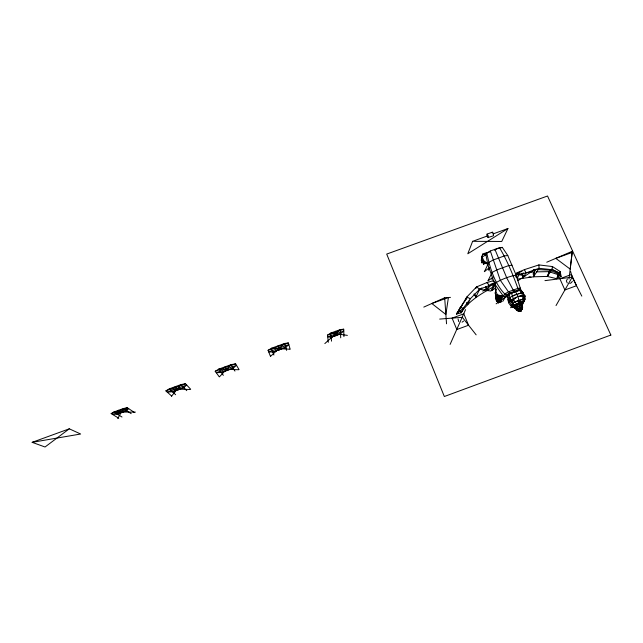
<?xml version="1.0" encoding="UTF-8"?>
<svg xmlns="http://www.w3.org/2000/svg" width="643" height="643" viewBox="0 0 643 643"><rect width="100%" height="100%" fill="white"/><g stroke="black" fill="none" stroke-linecap="round" stroke-linejoin="round"><path stroke-width="0.96" d="M524.455 295.949L520.886 290.081L515.541 291.528L509.377 294.285L510.084 300.828L520.862 311.067L522.357 304.951L524.945 299.501C524.656 295.828 523.097 289.422 518.403 289.848L510.719 292.653L507.552 294.422L506.539 296.118L497.738 296.214L496.235 295.426L495.239 293.112L496.034 289.165M492.168 232.911L492.482 232.179L493.269 233.24L493.551 235.74L487.933 237.556L487.024 235.692L487.04 234.108L492.337 232.187M483.335 262.24L483.705 264.217L482.78 260.399L482.041 262.191L483.616 262.601L483.705 264.217L481.31 260.487L482.596 254.138L486.92 252.57M534.269 275.598L534.397 271.901L526.07 272.664M481.615 257.698L481.31 260.487L482.001 260.238L481.583 259.266M572.157 253.045L572.278 251.284L546.743 262.223M516.016 277.133L516.16 275.22L507.785 255.512L502.287 247.37L499.498 247.684L490.336 251.003L486.743 253.004L485.939 254.813L487.82 264.53L493.639 280.943M569.031 279.014L572.278 251.284M496.066 289.053L495.239 293.112L495.841 296.013L495.456 298.481L496.46 300.82L498.55 302.941L498.743 301.342L500.077 302.379C499.667 296.061 500.961 293.795 501.604 301.824L500.278 300.787L498.542 297.09M495.906 296.777L496.227 297.54L495.456 298.481L496.083 295.402M519.56 273.814L515.815 274.899L517.068 272.761L524.391 269.65L538.906 264.916L552.433 266.548L551.991 269.69L547.273 276.418L533.473 276.811L517.237 279.126M494.523 250.183L494.917 249.347L506.74 277.864L513.194 290.097L515.541 291.528L518.081 296.889L521.135 310.907L519.19 309.653L521.754 308.712L520.862 311.067L518.057 310.416L518.877 310.111L518.346 310.899L516.409 310.006L516.771 306.992L521.714 304.935C529.028 293.988 522.679 293.481 513.323 298.786L512.592 303.448L511.78 301.736L513.323 298.786L511.45 293.16L508.46 291.826L500.27 280.227L490.336 251.003L489.95 251.847L486.743 253.004C490.127 268.686 495.006 285.669 507.423 296.536L508.573 302.749L510.582 305.634L515.999 307.724L516.787 309.444L518.057 310.416L520.862 311.067L522.63 307.306L522.357 304.951L516.771 306.992L515.509 308.463L516.409 310.006L518.346 310.899L520.275 311.051L522.253 308.881L519.19 309.653L517.8 310.794L516.208 308.817L510.582 305.634C513.717 301.398 519.745 299.919 524.648 299.043L524.945 299.501L523.82 300.996M500.077 302.379L498.936 297.982L499.137 296.431M495.456 298.481L495.841 296.013L496.605 297.797L496.46 300.82L497.979 301.623L498.55 302.941L497.738 296.214M458.049 318.952L458.732 321.588M520.894 309.966L521.995 309.259L522.237 307.876M522.63 307.306L521.963 307.032C522.671 301.358 524.471 294.888 519.407 290.25L518.403 289.848C513.251 275.341 507.407 260.913 499.498 247.684M481.969 256.252L481.519 258.695L482.041 258.679M534.397 271.901L533.473 276.811L539.035 268.3L538.906 264.916M557.497 277.503L558.124 274.657L560.334 271.651L552.433 266.548M559.707 274.521L560.334 271.651L560.873 276.643L556.621 278.684L547.273 276.418L549.926 270.156L558.671 273.91M548.101 275.244L548.897 271.635L558.124 274.657L560.873 276.643L560.334 271.651M498.936 297.982L500.069 297.532L500.535 295.917M516.538 305.947L515.999 307.724L514.432 306.068L511.314 304.485L509.369 301.463L507.552 294.422L504.578 294.004L499.547 302.588M572.334 281.288L571.434 282.663L569.835 283.475M558.124 274.657L556.621 278.684L560.519 273.428L551.991 269.69L539.035 268.3L526.054 272.921L519.078 274.649L517.133 277.913L516.144 275.654M472.621 241.326L467.799 253.776L507.938 228.538L501.741 241.471L472.621 241.326L487.643 235.885M519.761 305.674L521.288 301.977L519.19 300.369L519.673 302.564L519.255 301.262M519.19 300.369L518.057 303.158L519.865 305.529L522.807 301.414L523.965 301.575M465.564 309.629L450.1 344.399M492.554 283.555L493.06 286.995C481.125 293.931 468.683 300.675 461.192 312.828L456.634 313.993L466.786 297.042L476.551 286.899L486.767 282.631L493.511 280.621L495.407 282.55L490.914 291.062L479.614 289.302M465.339 300.289L466.786 297.042L470.371 298.73L479.67 289.197L489.741 285.428L495.407 282.55L482.764 291.166M482.491 262.489L482.829 261.733M475.78 288.554L476.551 286.899L479.67 289.197L475.852 297.122L473.995 294.124M484.5 271.587L488.817 262.4L493.205 259.989L504.393 255.922L507.785 255.512M488.294 270.213L489.58 267.528L484.308 271.659M487.949 280.854L492.152 272.415L496.774 269.915L508.525 265.639L512.077 265.165M491.935 279.408L492.707 277.889M493.125 281.353L493.511 280.621M492.024 290.371L496.211 282.486C502.521 278.933 509.561 276.217 516.667 275.019L515.991 276.16L516.16 275.22L521.087 290.692M500.543 296.624L501.556 298.963L500.069 297.532L497.754 298.384L496.46 300.82L496.235 295.426L497.377 294.824L505.494 296.809L507.335 296.744M117.733 418.569L123.36 408.538L127.33 407.742L134.411 412.493M556.026 305.57L572.182 277.173L570.574 271.274M523.008 302.652L524.149 300.667M502.746 301.422L505.494 296.809L499.619 296.238L497.377 294.824L495.721 290.966L495.102 284.576L494.371 282.759M507.423 296.536L509.377 294.285L507.552 294.422L509.352 294.028M507.89 299.903C511.081 295.161 517.655 294.028 522.839 292.702L524.117 295.434L524.648 299.043L522.574 295.41L519.801 296.423M508.573 302.749L510.783 300.305L516.096 297.773M458.58 310.882L456.634 313.993L463.298 308.19L470.371 298.73L467.549 304.806L466.424 303.528M459.641 308.793L467.284 297.58M532.967 274.055L535.981 269.457L533.16 270.06M510.582 305.634L514.432 306.068L513.178 307.145L516.208 308.817L516.409 310.006L517.551 309.588M459.898 308.616L462.614 304.452M460.613 307.788L456.634 313.993L460.227 307.458L463.298 308.19L461.192 312.828L459.6 310.786M522.293 303.809L522.622 303.319L522.317 305.409L522.357 304.951L521.489 305.264M525.21 296.021L524.479 297.09L522.574 295.41L525.21 296.021L520.332 296.15M520.163 307.708L521.963 307.032L516.787 309.444M520.517 309.122L521.135 310.907M488.254 237.661L488.133 235.611L487.04 234.108M171.528 396.209L180.86 384.627L185.465 383.75L190.674 389.24M219.528 376.726L230.998 364.677L235.627 363.834L239.051 369.621M463.635 321.042L462.068 322.183M126.623 410.676L128.672 408.643L112.597 414.502L117.227 414.1L126.623 410.676L117.227 414.1M270.711 356.19L284.527 343.499L288.345 342.952L290.13 349.117M183.81 387.633L186.679 385.02L167.244 392.093L172.469 391.764L183.81 387.633L172.469 391.764M324.836 343.587L340.348 329.578L343.716 329.2L343.933 336.619M285.717 347.373L288.82 344.584L268.702 351.906L272.809 352.067L285.717 347.373L272.809 352.067M340.541 333.854L343.772 331L327.729 336.844L331.177 337.262L340.541 333.854L331.177 337.262M233.168 368.182L236.503 365.32L216.249 372.683L221.345 372.482L233.168 368.182L221.345 372.482M481.511 262.842L483.15 261.259L482.29 260.576L483.006 262.159L485.055 263.421L486.357 262.947M567.439 278.941L566.362 280.919L567.255 282.968M69.291 428.817L45.034 446.998L32.15 442.336L69.291 428.817L80.648 434.017L32.15 442.336M488.214 280.758L493.101 277.125M513.194 299.702L515.702 297.838M496.123 303.842L506.443 296.519M492.297 290.266L495.721 287.855M517.88 280.734L521.899 278.065M523.506 276.996L535.105 269.296M478.521 290.146L481.848 287.992M485.055 263.421L486.261 262.657M514.971 304.862L511.314 304.485L514.36 305.087L522.807 301.414M328.284 342.317L327.552 335.083L330.815 333.042L340.348 329.578L340.71 337.808M270.438 356.286L268.075 350.322L271.386 348.281L284.527 343.499L286.649 350.387M118.754 418.199L111.151 413.626L113.827 412.01L123.36 408.538L131.188 413.674M171.729 396.136L165.894 390.872L169.318 388.83L180.86 384.627L186.775 390.655M219.255 376.83L215.212 371.26L218.958 369.058L230.998 364.677L234.976 371.107M485.939 254.813L482.162 257.007L481.519 258.695L483.006 262.159L483.93 261.114L482.162 257.007L482.596 254.138L485.939 254.813L484.758 253.358L486.751 253.527M504.578 294.004L508.46 291.826L517.92 288.369L520.605 288.152M423.793 307.097L444.683 297.765L450.462 297.379M519.665 300.217L514.898 302.089L513.323 298.786L511.78 301.736L510.783 300.305L510.108 297.355M516.626 273.516L522.003 271.354M520.243 307.595L518.395 308.335L516.53 303.713L514.898 302.089M490.746 284.246L495.407 282.55M518.395 275.799L517.068 272.761L519.078 274.649L523.723 272.954M497.385 297.516L496.605 297.797L497.762 298.408L500.101 297.556L501.604 301.824L501.042 300.506L497.979 301.623M499.707 296.64L500.495 296.383M511.45 293.16L519.407 290.25M512.415 296.093L515.059 295.129M518.588 293.843L521.232 292.87M512.841 299.558L510.783 300.305L512.592 303.448M520.742 299.943L523.249 299.027M518.62 310.489L517.8 310.794L520.275 311.051L522.253 308.881L521.176 309.556L521.995 309.259M494.973 249.645L497.135 248.865M497.859 248.6L499.298 248.077M500.688 247.949L502.287 247.37M482.041 262.191L482.732 261.942M268.075 350.322L288.345 342.952M215.212 371.26L235.627 363.834M165.894 390.872L185.465 383.75M111.151 413.626L127.33 407.742M327.552 335.083L343.716 329.2M492.948 233.964L507.938 228.538M277.945 348.578L279.673 347.959M517.374 277.503L517.88 277.342M516.128 274.368L518.989 273.468M510.478 307.716L513.146 306.888M544.951 280.637L572.182 277.173L581.811 296.11M439.675 319.081L462.357 317.32L476.15 334.85M536.334 271.868L548.897 271.635M135.432 412.123L113.827 412.01L121.985 417.026M189.998 389.481L169.318 388.83L175.635 394.714M223.338 375.343L218.958 369.058L221.063 369.13M218.958 369.058L238.617 369.741M537.974 269.554L549.926 270.156M289.856 349.221L271.386 348.281L273.926 355.016M513.693 307.362L511.707 305.835L513.5 306.655M347.381 335.373L330.815 333.042L331.515 341.152M519.078 274.649L525.114 275.927M529.012 276.747L530.957 277.157M514.36 305.087L517.848 306.349M551.79 269.112L559.225 273.162M516.53 303.713L519.865 305.529M484.758 253.358L486.196 254.138M516.208 308.817L513.178 307.145L512.439 305.891M517.92 288.369L520.774 290.097M118.593 410.274L122.194 412.557M466.392 302.676L468.04 303.737M460.364 310.947L461.666 311.783M485.481 262.143L483.93 261.114L487.82 264.53L486.783 263.276M474.245 294.028L476.399 295.989M486.767 282.631L489.741 285.428L486.968 290.837L485.473 286.665M175.089 386.732L178.384 389.939M483.616 262.601L484.742 263.839L484.131 262.416M559.225 274.593L560.873 276.643L559.635 274.031M495.102 284.576L503.356 296.085M224.978 366.872L227.437 370.609M488.254 284.897L489.235 286.4M485.666 286.577L487.619 289.559M524.391 269.65L526.054 272.921L522.566 278.572L522.405 273.926M500.077 297.508L500.567 299.027M492.755 283.459L493.728 285.725M497.754 298.384L497.931 300.82M277.961 345.886L279.375 350.025M522.839 292.702L523.032 293.401M522.574 273.846L523.386 277.237M524.117 295.434L524.648 299.043M444.683 297.765L446.531 323.791M335.582 331.306L335.879 335.831M572.198 252.426L570.188 269.12L555.793 258.349L572.198 252.426M448.412 297.516L445.872 314.507L431.815 303.512L448.412 297.516M610.85 335.051L444.337 396.506L386.708 254.073L547.539 196.002L610.85 335.051M463.812 313.84L452.093 318.116L456.827 329.529L468.578 325.229L463.812 313.84M571.45 274.505L559.86 278.74L564.9 289.977L576.522 285.717L571.45 274.505"/></g></svg>
